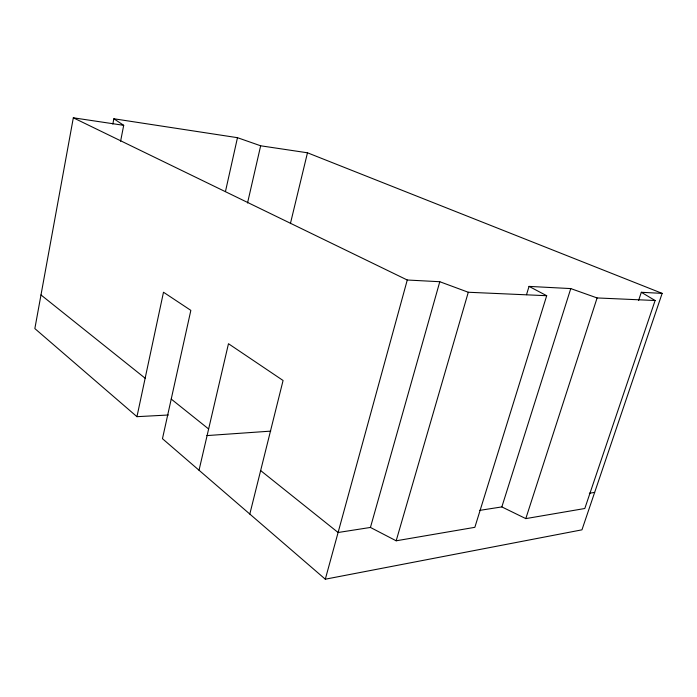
<?xml version="1.0" encoding="UTF-8"?>
<svg xmlns="http://www.w3.org/2000/svg" width="697" height="697" viewBox="0 0 697 697"><rect width="100%" height="100%" fill="white"/><g stroke="black" fill="none" stroke-linecap="round" stroke-linejoin="round"><path stroke-width="1.05" d="M120.59 141.264L123.7 125.329L73.324 117.802L34.85 328.583L136.952 416.675L168.334 415.003M112.836 124.092L113.864 118.769L237.477 137.684L260.661 145.795L307.473 152.791L662.15 293.376L581.96 529.833L325.307 579.198L162.462 438.692L190.847 310.374L163.49 292.235L136.952 416.675M225.453 191.553L237.477 137.684M247.531 203.01L260.661 145.795M199.028 470.24L228.477 343.717L283.078 380.492L249.814 514.064M290.396 223.632L307.473 152.791M325.307 579.198L407.266 280.011L439.79 281.719L468.288 292.252L546.692 295.711L474.849 527.324L396.175 540.794L370.438 527.446L338.106 532.499L260.643 470.571M370.438 527.446L439.79 281.719M396.175 540.794L468.288 292.252M526.514 294.692L529.04 286.397L570.765 288.584L597.102 297.941L655.11 300.512L584.809 508.505L525.799 518.612L501.84 506.911L479.675 510.378M501.84 506.911L570.765 288.584M525.799 518.612L597.102 297.941M638.574 300.546L641.327 292.287L662.15 293.376M589.348 493.232L594.654 492.404M206.852 435.59L270.724 431.129M73.324 117.802L407.266 280.011M529.04 286.397L546.692 295.711M641.327 292.287L655.11 300.512M113.864 118.769L123.7 125.329M40.992 294.953L145.15 378.227M171.227 399.076L208.63 428.986"/></g></svg>
